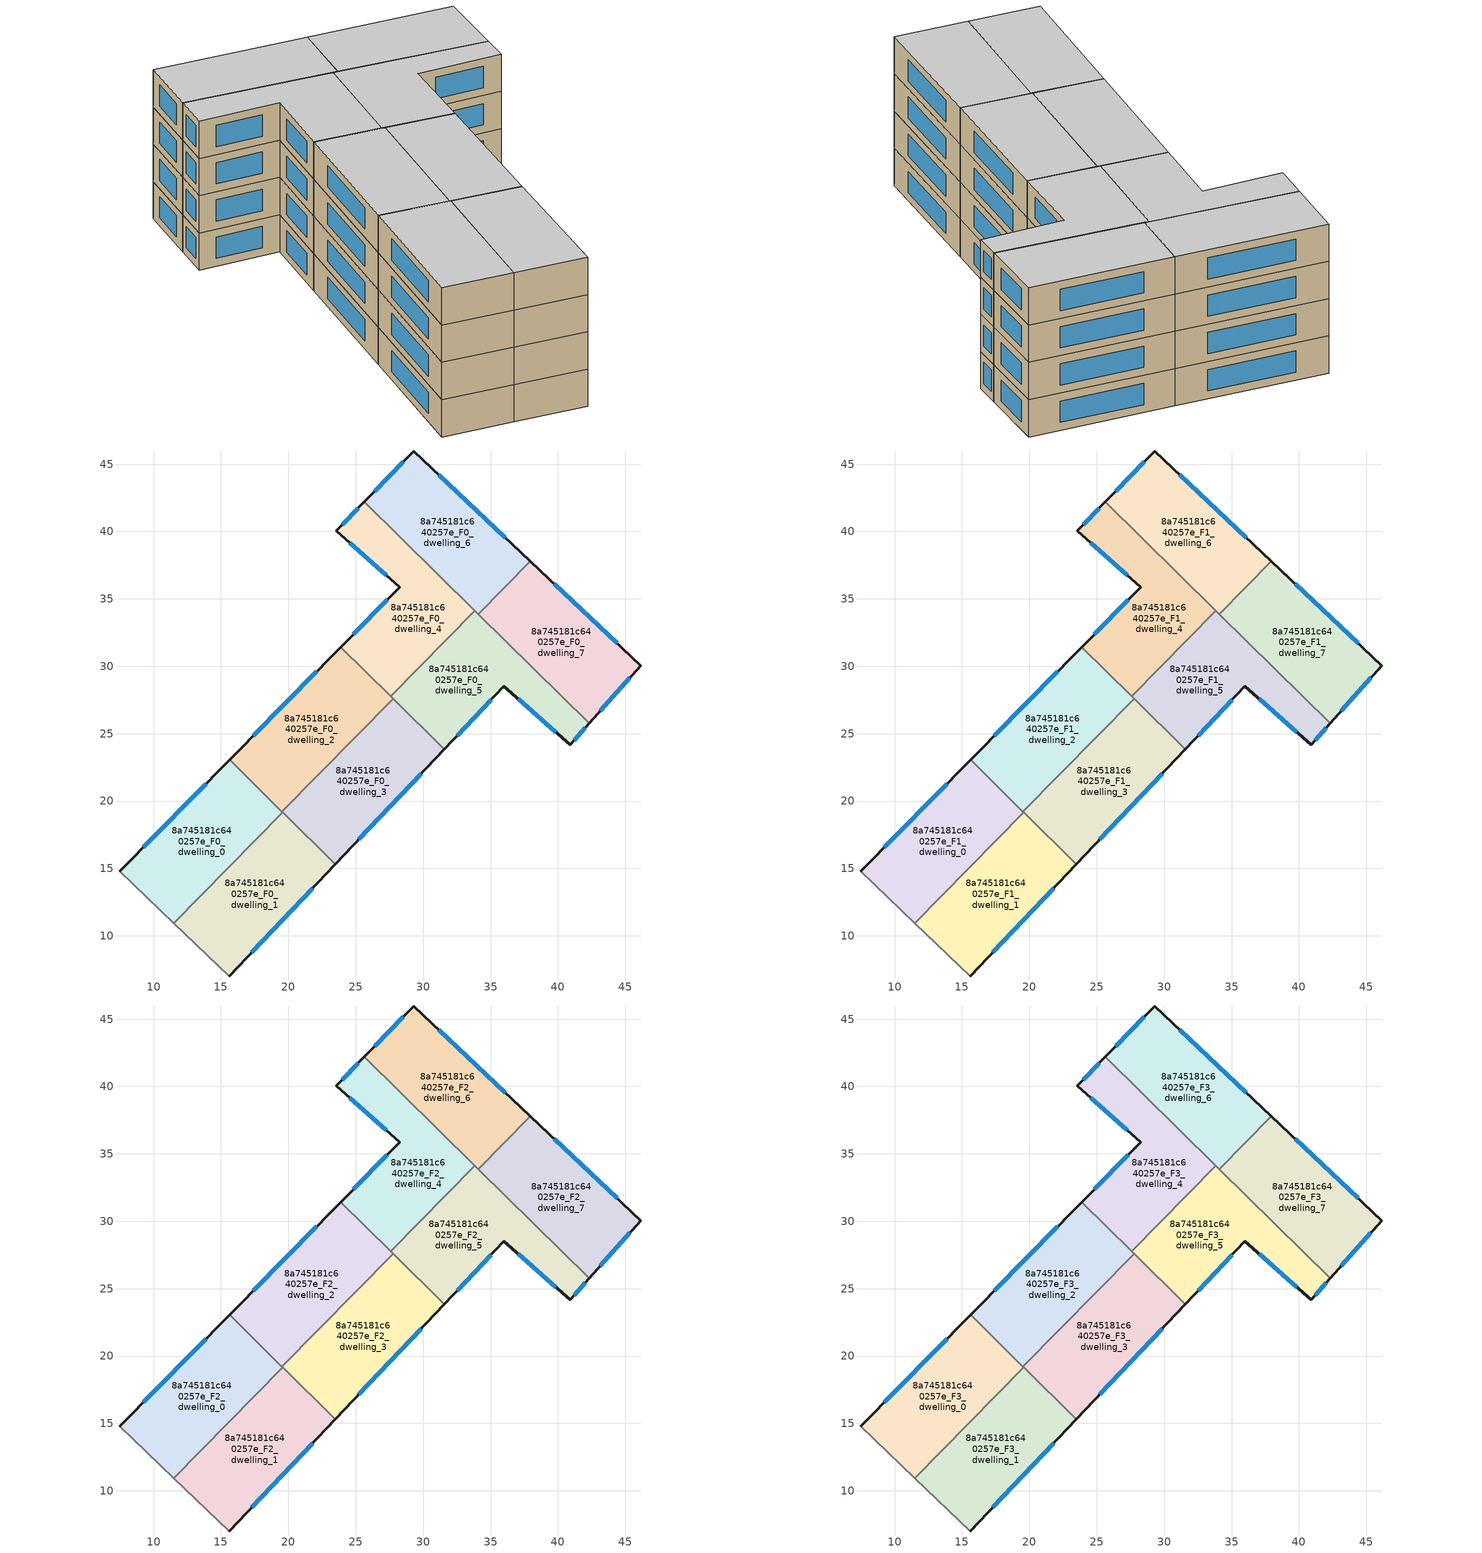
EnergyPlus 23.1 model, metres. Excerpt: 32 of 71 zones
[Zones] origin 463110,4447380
8a745181c640257e_F0_dwelling_0
 floor ground (EU_floor_Construction): 19.59,19.17 11.51,10.95 7.5,14.79 15.64,23.05 z0
 wall outside (EU_wall_Construction): 15.64,23.05 7.5,14.79 z0:3
 wall to 8a745181c640257e_F0_dwelling_1 (EU_wall_Construction): 11.51,10.95 19.59,19.17 z0:3
 wall adiabatic (EU_wall_Construction): 7.5,14.79 11.51,10.95 z0:3
 wall to 8a745181c640257e_F0_dwelling_2 (EU_wall_Construction): 19.53,19.23 15.64,23.05 z0:3
 wall to 8a745181c640257e_F0_dwelling_3 (EU_wall_Construction): 19.58,19.17 19.53,19.23 z0:3
 window (EU_Window_Construction): 13.89,21.28 9.24,16.56 z0.64:2.36
8a745181c640257e_F0_dwelling_1
 floor ground (EU_floor_Construction): 23.49,15.33 15.61,7.02 11.51,10.95 19.59,19.17 z0
 wall outside (EU_wall_Construction): 15.61,7.02 23.49,15.33 z0:3
 wall adiabatic (EU_wall_Construction): 11.51,10.95 15.61,7.02 z0:3
 wall to 8a745181c640257e_F0_dwelling_3 (EU_wall_Construction): 23.49,15.33 19.59,19.17 z0:3
 window (EU_Window_Construction): 17.3,8.8 21.8,13.55 z0.64:2.36
8a745181c640257e_F0_dwelling_2
 floor ground (EU_floor_Construction): 27.77,27.61 19.53,19.23 15.64,23.05 23.89,31.42 z0
 wall outside (EU_wall_Construction): 23.89,31.42 15.64,23.05 z0:3
 wall to 8a745181c640257e_F0_dwelling_3 (EU_wall_Construction): 19.53,19.23 27.77,27.61 z0:3
 wall to 8a745181c640257e_F0_dwelling_4 (EU_wall_Construction): 27.6,27.77 23.89,31.42 z0:3
 wall to 8a745181c640257e_F0_dwelling_5 (EU_wall_Construction): 27.77,27.61 27.6,27.77 z0:3
 window (EU_Window_Construction): 22.12,29.63 17.41,24.84 z0.64:2.36
8a745181c640257e_F0_dwelling_3
 floor ground (EU_floor_Construction): 31.58,23.86 23.49,15.33 19.53,19.23 27.77,27.61 z0
 wall outside (EU_wall_Construction): 23.49,15.33 31.58,23.86 z0:3
 wall to 8a745181c640257e_F0_dwelling_5 (EU_wall_Construction): 31.58,23.86 27.77,27.61 z0:3
 window (EU_Window_Construction): 25.22,17.16 29.85,22.03 z0.64:2.36
8a745181c640257e_F0_dwelling_4
 floor ground (EU_floor_Construction): 33.84,34.12 27.6,27.77 23.89,31.42 28.27,35.88 23.56,40.06 25.64,42.19 z0
 wall outside (EU_wall_Construction): 25.64,42.19 23.56,40.06 28.27,35.88 23.89,31.42 z0:3
 wall to 8a745181c640257e_F0_dwelling_5 (EU_wall_Construction): 27.6,27.77 33.84,34.12 z0:3
 wall to 8a745181c640257e_F0_dwelling_6 (EU_wall_Construction): 33.84,34.12 25.64,42.19 z0:3
 window (EU_Window_Construction): 27.33,34.92 24.83,32.38 / 24.57,39.17 27.26,36.77 / 25.19,41.74 24,40.52 z0.64:2.36
8a745181c640257e_F0_dwelling_5
 floor ground (EU_floor_Construction): 42.33,25.77 40.9,24.17 35.99,28.51 31.58,23.86 27.6,27.77 33.84,34.12 z0
 wall outside (EU_wall_Construction): 31.58,23.86 35.99,28.51 40.9,24.17 42.33,25.77 z0:3
 wall to 8a745181c640257e_F0_dwelling_7 (EU_wall_Construction): 42.33,25.77 34.1,33.87 z0:3
 wall to 8a745181c640257e_F0_dwelling_6 (EU_wall_Construction): 34.1,33.87 33.84,34.12 z0:3
 window (EU_Window_Construction): 32.53,24.86 35.05,27.52 / 41.21,24.51 42.02,25.43 / 37.05,27.58 39.85,25.1 z0.64:2.36
8a745181c640257e_F0_dwelling_6
 floor ground (EU_floor_Construction): 37.96,37.8 34.1,33.87 25.64,42.19 29.32,45.97 z0
 wall outside (EU_wall_Construction): 37.96,37.8 29.32,45.97 25.64,42.19 z0:3
 wall to 8a745181c640257e_F0_dwelling_7 (EU_wall_Construction): 34.1,33.87 37.96,37.8 z0:3
 window (EU_Window_Construction): 28.53,45.16 26.42,43 / 36.11,39.55 31.17,44.22 z0.64:2.36
8a745181c640257e_F0_dwelling_7
 floor ground (EU_floor_Construction): 46.14,30.05 42.33,25.77 34.1,33.87 37.96,37.8 z0
 wall outside (EU_wall_Construction): 42.33,25.77 46.14,30.05 37.96,37.8 z0:3
 window (EU_Window_Construction): 44.39,31.71 39.71,36.14 / 43.15,26.69 45.33,29.13 z0.64:2.36
8a745181c640257e_F1_dwelling_0
 floor to 8a745181c640257e_F0_dwelling_0 (EU_floor_Construction): 19.59,19.17 11.51,10.95 7.5,14.79 15.64,23.05 z3
 wall outside (EU_wall_Construction): 15.64,23.05 7.5,14.79 z3:6
 wall to 8a745181c640257e_F1_dwelling_1 (EU_wall_Construction): 11.51,10.95 19.59,19.17 z3:6
 wall adiabatic (EU_wall_Construction): 7.5,14.79 11.51,10.95 z3:6
 wall to 8a745181c640257e_F1_dwelling_2 (EU_wall_Construction): 19.53,19.23 15.64,23.05 z3:6
 wall to 8a745181c640257e_F1_dwelling_3 (EU_wall_Construction): 19.58,19.17 19.53,19.23 z3:6
 window (EU_Window_Construction): 13.89,21.28 9.24,16.56 z3.64:5.36
8a745181c640257e_F1_dwelling_1
 floor to 8a745181c640257e_F0_dwelling_1 (EU_floor_Construction): 23.49,15.33 15.61,7.02 11.51,10.95 19.59,19.17 z3
 wall outside (EU_wall_Construction): 15.61,7.02 23.49,15.33 z3:6
 wall adiabatic (EU_wall_Construction): 11.51,10.95 15.61,7.02 z3:6
 wall to 8a745181c640257e_F1_dwelling_3 (EU_wall_Construction): 23.49,15.33 19.59,19.17 z3:6
 window (EU_Window_Construction): 17.3,8.8 21.8,13.55 z3.64:5.36
8a745181c640257e_F1_dwelling_2
 floor to 8a745181c640257e_F0_dwelling_2 (EU_floor_Construction): 27.77,27.61 19.53,19.23 15.64,23.05 23.89,31.42 z3
 wall outside (EU_wall_Construction): 23.89,31.42 15.64,23.05 z3:6
 wall to 8a745181c640257e_F1_dwelling_3 (EU_wall_Construction): 19.53,19.23 27.77,27.61 z3:6
 wall to 8a745181c640257e_F1_dwelling_4 (EU_wall_Construction): 27.6,27.77 23.89,31.42 z3:6
 wall to 8a745181c640257e_F1_dwelling_5 (EU_wall_Construction): 27.77,27.61 27.6,27.77 z3:6
 window (EU_Window_Construction): 22.12,29.63 17.41,24.84 z3.64:5.36
8a745181c640257e_F1_dwelling_3
 floor to 8a745181c640257e_F0_dwelling_3 (EU_floor_Construction): 31.58,23.86 23.49,15.33 19.53,19.23 27.77,27.61 z3
 wall outside (EU_wall_Construction): 23.49,15.33 31.58,23.86 z3:6
 wall to 8a745181c640257e_F1_dwelling_5 (EU_wall_Construction): 31.58,23.86 27.77,27.61 z3:6
 window (EU_Window_Construction): 25.22,17.16 29.85,22.03 z3.64:5.36
8a745181c640257e_F1_dwelling_4
 floor to 8a745181c640257e_F0_dwelling_4 (EU_floor_Construction): 33.84,34.12 27.6,27.77 23.89,31.42 28.27,35.88 23.56,40.06 25.64,42.19 z3
 wall outside (EU_wall_Construction): 25.64,42.19 23.56,40.06 28.27,35.88 23.89,31.42 z3:6
 wall to 8a745181c640257e_F1_dwelling_5 (EU_wall_Construction): 27.6,27.77 33.84,34.12 z3:6
 wall to 8a745181c640257e_F1_dwelling_6 (EU_wall_Construction): 33.84,34.12 25.64,42.19 z3:6
 window (EU_Window_Construction): 27.33,34.92 24.83,32.38 / 24.57,39.17 27.26,36.77 / 25.19,41.74 24,40.52 z3.64:5.36
8a745181c640257e_F1_dwelling_5
 floor to 8a745181c640257e_F0_dwelling_5 (EU_floor_Construction): 42.33,25.77 40.9,24.17 35.99,28.51 31.58,23.86 27.6,27.77 33.84,34.12 z3
 wall outside (EU_wall_Construction): 31.58,23.86 35.99,28.51 40.9,24.17 42.33,25.77 z3:6
 wall to 8a745181c640257e_F1_dwelling_7 (EU_wall_Construction): 42.33,25.77 34.1,33.87 z3:6
 wall to 8a745181c640257e_F1_dwelling_6 (EU_wall_Construction): 34.1,33.87 33.84,34.12 z3:6
 window (EU_Window_Construction): 32.53,24.86 35.05,27.52 / 41.21,24.51 42.02,25.43 / 37.05,27.58 39.85,25.1 z3.64:5.36
8a745181c640257e_F1_dwelling_6
 floor to 8a745181c640257e_F0_dwelling_6 (EU_floor_Construction): 37.96,37.8 34.1,33.87 25.64,42.19 29.32,45.97 z3
 wall outside (EU_wall_Construction): 37.96,37.8 29.32,45.97 25.64,42.19 z3:6
 wall to 8a745181c640257e_F1_dwelling_7 (EU_wall_Construction): 34.1,33.87 37.96,37.8 z3:6
 window (EU_Window_Construction): 28.53,45.16 26.42,43 / 36.11,39.55 31.17,44.22 z3.64:5.36
8a745181c640257e_F1_dwelling_7
 floor to 8a745181c640257e_F0_dwelling_7 (EU_floor_Construction): 46.14,30.05 42.33,25.77 34.1,33.87 37.96,37.8 z3
 wall outside (EU_wall_Construction): 42.33,25.77 46.14,30.05 37.96,37.8 z3:6
 window (EU_Window_Construction): 44.39,31.71 39.71,36.14 / 43.15,26.69 45.33,29.13 z3.64:5.36
8a745181c640257e_F2_dwelling_0
 floor to 8a745181c640257e_F1_dwelling_0 (EU_floor_Construction): 19.59,19.17 11.51,10.95 7.5,14.79 15.64,23.05 z6
 wall outside (EU_wall_Construction): 15.64,23.05 7.5,14.79 z6:9
 wall to 8a745181c640257e_F2_dwelling_1 (EU_wall_Construction): 11.51,10.95 19.59,19.17 z6:9
 wall adiabatic (EU_wall_Construction): 7.5,14.79 11.51,10.95 z6:9
 wall to 8a745181c640257e_F2_dwelling_2 (EU_wall_Construction): 19.53,19.23 15.64,23.05 z6:9
 wall to 8a745181c640257e_F2_dwelling_3 (EU_wall_Construction): 19.58,19.17 19.53,19.23 z6:9
 window (EU_Window_Construction): 13.89,21.28 9.24,16.56 z6.64:8.36
8a745181c640257e_F2_dwelling_1
 floor to 8a745181c640257e_F1_dwelling_1 (EU_floor_Construction): 23.49,15.33 15.61,7.02 11.51,10.95 19.59,19.17 z6
 wall outside (EU_wall_Construction): 15.61,7.02 23.49,15.33 z6:9
 wall adiabatic (EU_wall_Construction): 11.51,10.95 15.61,7.02 z6:9
 wall to 8a745181c640257e_F2_dwelling_3 (EU_wall_Construction): 23.49,15.33 19.59,19.17 z6:9
 window (EU_Window_Construction): 17.3,8.8 21.8,13.55 z6.64:8.36
8a745181c640257e_F2_dwelling_2
 floor to 8a745181c640257e_F1_dwelling_2 (EU_floor_Construction): 27.77,27.61 19.53,19.23 15.64,23.05 23.89,31.42 z6
 wall outside (EU_wall_Construction): 23.89,31.42 15.64,23.05 z6:9
 wall to 8a745181c640257e_F2_dwelling_3 (EU_wall_Construction): 19.53,19.23 27.77,27.61 z6:9
 wall to 8a745181c640257e_F2_dwelling_4 (EU_wall_Construction): 27.6,27.77 23.89,31.42 z6:9
 wall to 8a745181c640257e_F2_dwelling_5 (EU_wall_Construction): 27.77,27.61 27.6,27.77 z6:9
 window (EU_Window_Construction): 22.12,29.63 17.41,24.84 z6.64:8.36
8a745181c640257e_F2_dwelling_3
 floor to 8a745181c640257e_F1_dwelling_3 (EU_floor_Construction): 31.58,23.86 23.49,15.33 19.53,19.23 27.77,27.61 z6
 wall outside (EU_wall_Construction): 23.49,15.33 31.58,23.86 z6:9
 wall to 8a745181c640257e_F2_dwelling_5 (EU_wall_Construction): 31.58,23.86 27.77,27.61 z6:9
 window (EU_Window_Construction): 25.22,17.16 29.85,22.03 z6.64:8.36
8a745181c640257e_F2_dwelling_4
 floor to 8a745181c640257e_F1_dwelling_4 (EU_floor_Construction): 33.84,34.12 27.6,27.77 23.89,31.42 28.27,35.88 23.56,40.06 25.64,42.19 z6
 wall outside (EU_wall_Construction): 25.64,42.19 23.56,40.06 28.27,35.88 23.89,31.42 z6:9
 wall to 8a745181c640257e_F2_dwelling_5 (EU_wall_Construction): 27.6,27.77 33.84,34.12 z6:9
 wall to 8a745181c640257e_F2_dwelling_6 (EU_wall_Construction): 33.84,34.12 25.64,42.19 z6:9
 window (EU_Window_Construction): 27.33,34.92 24.83,32.38 / 24.57,39.17 27.26,36.77 / 25.19,41.74 24,40.52 z6.64:8.36
8a745181c640257e_F2_dwelling_5
 floor to 8a745181c640257e_F1_dwelling_5 (EU_floor_Construction): 42.33,25.77 40.9,24.17 35.99,28.51 31.58,23.86 27.6,27.77 33.84,34.12 z6
 wall outside (EU_wall_Construction): 31.58,23.86 35.99,28.51 40.9,24.17 42.33,25.77 z6:9
 wall to 8a745181c640257e_F2_dwelling_7 (EU_wall_Construction): 42.33,25.77 34.1,33.87 z6:9
 wall to 8a745181c640257e_F2_dwelling_6 (EU_wall_Construction): 34.1,33.87 33.84,34.12 z6:9
 window (EU_Window_Construction): 32.53,24.86 35.05,27.52 / 41.21,24.51 42.02,25.43 / 37.05,27.58 39.85,25.1 z6.64:8.36
8a745181c640257e_F2_dwelling_6
 floor to 8a745181c640257e_F1_dwelling_6 (EU_floor_Construction): 37.96,37.8 34.1,33.87 25.64,42.19 29.32,45.97 z6
 wall outside (EU_wall_Construction): 37.96,37.8 29.32,45.97 25.64,42.19 z6:9
 wall to 8a745181c640257e_F2_dwelling_7 (EU_wall_Construction): 34.1,33.87 37.96,37.8 z6:9
 window (EU_Window_Construction): 28.53,45.16 26.42,43 / 36.11,39.55 31.17,44.22 z6.64:8.36
8a745181c640257e_F2_dwelling_7
 floor to 8a745181c640257e_F1_dwelling_7 (EU_floor_Construction): 46.14,30.05 42.33,25.77 34.1,33.87 37.96,37.8 z6
 wall outside (EU_wall_Construction): 42.33,25.77 46.14,30.05 37.96,37.8 z6:9
 window (EU_Window_Construction): 44.39,31.71 39.71,36.14 / 43.15,26.69 45.33,29.13 z6.64:8.36
8a745181c640257e_F3_dwelling_0
 floor to 8a745181c640257e_F2_dwelling_0 (EU_floor_Construction): 19.59,19.17 11.51,10.95 7.5,14.79 15.64,23.05 z9
 wall outside (EU_wall_Construction): 15.64,23.05 7.5,14.79 z9:12
 wall to 8a745181c640257e_F3_dwelling_1 (EU_wall_Construction): 11.51,10.95 19.59,19.17 z9:12
 wall adiabatic (EU_wall_Construction): 7.5,14.79 11.51,10.95 z9:12
 wall to 8a745181c640257e_F3_dwelling_2 (EU_wall_Construction): 19.53,19.23 15.64,23.05 z9:12
 wall to 8a745181c640257e_F3_dwelling_3 (EU_wall_Construction): 19.58,19.17 19.53,19.23 z9:12
 window (EU_Window_Construction): 13.89,21.28 9.24,16.56 z9.64:11.36
 ceiling to 8a745181c640257e_F4_dwelling_0 (EU_floor_Construction): 11.51,10.95 19.59,19.17 15.64,23.05 7.5,14.79 z12
8a745181c640257e_F3_dwelling_1
 floor to 8a745181c640257e_F2_dwelling_1 (EU_floor_Construction): 23.49,15.33 15.61,7.02 11.51,10.95 19.59,19.17 z9
 wall outside (EU_wall_Construction): 15.61,7.02 23.49,15.33 z9:12
 wall adiabatic (EU_wall_Construction): 11.51,10.95 15.61,7.02 z9:12
 wall to 8a745181c640257e_F3_dwelling_3 (EU_wall_Construction): 23.49,15.33 19.59,19.17 z9:12
 window (EU_Window_Construction): 17.3,8.8 21.8,13.55 z9.64:11.36
 ceiling to 8a745181c640257e_F4_dwelling_1 (EU_floor_Construction): 15.61,7.02 23.49,15.33 19.59,19.17 11.51,10.95 z12
8a745181c640257e_F3_dwelling_2
 floor to 8a745181c640257e_F2_dwelling_2 (EU_floor_Construction): 27.77,27.61 19.53,19.23 15.64,23.05 23.89,31.42 z9
 wall outside (EU_wall_Construction): 23.89,31.42 15.64,23.05 z9:12
 wall to 8a745181c640257e_F3_dwelling_3 (EU_wall_Construction): 19.53,19.23 27.77,27.61 z9:12
 wall to 8a745181c640257e_F3_dwelling_4 (EU_wall_Construction): 27.6,27.77 23.89,31.42 z9:12
 wall to 8a745181c640257e_F3_dwelling_5 (EU_wall_Construction): 27.77,27.61 27.6,27.77 z9:12
 window (EU_Window_Construction): 22.12,29.63 17.41,24.84 z9.64:11.36
 ceiling to 8a745181c640257e_F4_dwelling_2 (EU_floor_Construction): 19.53,19.23 27.77,27.61 23.89,31.42 15.64,23.05 z12
8a745181c640257e_F3_dwelling_3
 floor to 8a745181c640257e_F2_dwelling_3 (EU_floor_Construction): 31.58,23.86 23.49,15.33 19.53,19.23 27.77,27.61 z9
 wall outside (EU_wall_Construction): 23.49,15.33 31.58,23.86 z9:12
 wall to 8a745181c640257e_F3_dwelling_5 (EU_wall_Construction): 31.58,23.86 27.77,27.61 z9:12
 window (EU_Window_Construction): 25.22,17.16 29.85,22.03 z9.64:11.36
 ceiling to 8a745181c640257e_F4_dwelling_3 (EU_floor_Construction): 23.49,15.33 31.58,23.86 27.77,27.61 19.53,19.23 z12
8a745181c640257e_F3_dwelling_4
 floor to 8a745181c640257e_F2_dwelling_4 (EU_floor_Construction): 33.84,34.12 27.6,27.77 23.89,31.42 28.27,35.88 23.56,40.06 25.64,42.19 z9
 wall outside (EU_wall_Construction): 25.64,42.19 23.56,40.06 28.27,35.88 23.89,31.42 z9:12
 wall to 8a745181c640257e_F3_dwelling_5 (EU_wall_Construction): 27.6,27.77 33.84,34.12 z9:12
 wall to 8a745181c640257e_F3_dwelling_6 (EU_wall_Construction): 33.84,34.12 25.64,42.19 z9:12
 window (EU_Window_Construction): 27.33,34.92 24.83,32.38 / 24.57,39.17 27.26,36.77 / 25.19,41.74 24,40.52 z9.64:11.36
 ceiling to 8a745181c640257e_F4_dwelling_4 (EU_floor_Construction): 27.6,27.77 33.84,34.12 25.64,42.19 23.56,40.06 28.27,35.88 23.89,31.42 z12
8a745181c640257e_F3_dwelling_5
 floor to 8a745181c640257e_F2_dwelling_5 (EU_floor_Construction): 42.33,25.77 40.9,24.17 35.99,28.51 31.58,23.86 27.6,27.77 33.84,34.12 z9
 wall outside (EU_wall_Construction): 31.58,23.86 35.99,28.51 40.9,24.17 42.33,25.77 z9:12
 wall to 8a745181c640257e_F3_dwelling_7 (EU_wall_Construction): 42.33,25.77 34.1,33.87 z9:12
 wall to 8a745181c640257e_F3_dwelling_6 (EU_wall_Construction): 34.1,33.87 33.84,34.12 z9:12
 window (EU_Window_Construction): 32.53,24.86 35.05,27.52 / 41.21,24.51 42.02,25.43 / 37.05,27.58 39.85,25.1 z9.64:11.36
 ceiling to 8a745181c640257e_F4_dwelling_5 (EU_floor_Construction): 40.9,24.17 42.33,25.77 33.84,34.12 27.6,27.77 31.58,23.86 35.99,28.51 z12
8a745181c640257e_F3_dwelling_6
 floor to 8a745181c640257e_F2_dwelling_6 (EU_floor_Construction): 37.96,37.8 34.1,33.87 25.64,42.19 29.32,45.97 z9
 wall outside (EU_wall_Construction): 37.96,37.8 29.32,45.97 25.64,42.19 z9:12
 wall to 8a745181c640257e_F3_dwelling_7 (EU_wall_Construction): 34.1,33.87 37.96,37.8 z9:12
 window (EU_Window_Construction): 28.53,45.16 26.42,43 / 36.11,39.55 31.17,44.22 z9.64:11.36
 ceiling to 8a745181c640257e_F4_dwelling_6 (EU_floor_Construction): 34.1,33.87 37.96,37.8 29.32,45.97 25.64,42.19 z12
8a745181c640257e_F3_dwelling_7
 floor to 8a745181c640257e_F2_dwelling_7 (EU_floor_Construction): 46.14,30.05 42.33,25.77 34.1,33.87 37.96,37.8 z9
 wall outside (EU_wall_Construction): 42.33,25.77 46.14,30.05 37.96,37.8 z9:12
 window (EU_Window_Construction): 44.39,31.71 39.71,36.14 / 43.15,26.69 45.33,29.13 z9.64:11.36
 ceiling to 8a745181c640257e_F4_dwelling_7 (EU_floor_Construction): 42.33,25.77 46.14,30.05 37.96,37.8 34.1,33.87 z12
[Building]
EU S2 Campaign: North Axis=0; Terrain=City; Solar Distribution=FullExterior
[Site:Location]
Yerevan-Zvartnots.Intl.AP: Latitude=40.15; Longitude=44.383; Time Zone=4; Elevation=854
[SizingPeriod:WeatherFileDays]
AnnualSizingPeriod: Begin Month=1; Begin Day of Month=1; End Month=12; End Day of Month=31; Day of Week for Start Day=Monday; Use Weather File Daylight Saving Period=No; Use Weather File Rain and Snow Indicators=No
[MATERIAL]
EU_InternalMass_Material: Roughness=MediumRough; Thickness=0.1; Conductivity=1; Density=1800; Specific Heat=900; Thermal Absorptance=0.9; Solar Absorptance=0.7; Visible Absorptance=0.7
[MATERIAL:NOMASS] Roughness=MediumRough; Thermal Absorptance=0.9; Solar Absorptance=0.7; Visible Absorptance=0.7
Name | Thermal Resistance
EU_wall_NoMass | 1.05043
EU_floor_NoMass | 0.478065
[WINDOWMATERIAL:SIMPLEGLAZINGSYSTEM]
EU_Window_SimpleGlazing: UFactor=2.5566; Solar Heat Gain Coefficient=0.75; Visible Transmittance=0.75
[CONSTRUCTION]
EU_wall_Construction: EU_wall_NoMass
EU_floor_Construction: EU_floor_NoMass
EU_Window_Construction: EU_Window_SimpleGlazing
EU_InternalMass_Construction: EU_InternalMass_Material
[ZONE] Type=1; Multiplier=1; Ceiling Height=autocalculate; Floor Area=autocalculate; Part of Total Floor Area=Yes
Name | Volume
8a745181c640257e_F0_dwelling_0; 8a745181c640257e_F1_dwelling_0; 8a745181c640257e_F2_dwelling_0; 8a745181c640257e_F3_dwelling_0 | 192.201
8a745181c640257e_F0_dwelling_1; 8a745181c640257e_F1_dwelling_1; 8a745181c640257e_F2_dwelling_1; 8a745181c640257e_F3_dwelling_1 | 192.183
8a745181c640257e_F0_dwelling_2; 8a745181c640257e_F1_dwelling_2; 8a745181c640257e_F2_dwelling_2; 8a745181c640257e_F3_dwelling_2 | 192.194
8a745181c640257e_F0_dwelling_3; 8a745181c640257e_F1_dwelling_3; 8a745181c640257e_F2_dwelling_3; 8a745181c640257e_F3_dwelling_3 | 192.198
8a745181c640257e_F0_dwelling_4; 8a745181c640257e_F1_dwelling_4; 8a745181c640257e_F2_dwelling_4; 8a745181c640257e_F3_dwelling_4 | 192.19
8a745181c640257e_F0_dwelling_5; 8a745181c640257e_F1_dwelling_5; 8a745181c640257e_F2_dwelling_5; 8a745181c640257e_F3_dwelling_5 | 192.199
8a745181c640257e_F0_dwelling_6; 8a745181c640257e_F1_dwelling_6; 8a745181c640257e_F2_dwelling_6; 8a745181c640257e_F3_dwelling_6 | 192.193
8a745181c640257e_F0_dwelling_7; 8a745181c640257e_F1_dwelling_7; 8a745181c640257e_F2_dwelling_7; 8a745181c640257e_F3_dwelling_7 | 192.181
[INTERNALMASS] Construction=EU_InternalMass_Construction
Name | Zone or ZoneList | Surface Area
8a745181c640257e_F0_dwelling_0_EU_InternalMass | 8a745181c640257e_F0_dwelling_0 | 64.067
8a745181c640257e_F0_dwelling_1_EU_InternalMass | 8a745181c640257e_F0_dwelling_1 | 64.0611
8a745181c640257e_F0_dwelling_2_EU_InternalMass | 8a745181c640257e_F0_dwelling_2 | 64.0648
8a745181c640257e_F0_dwelling_3_EU_InternalMass | 8a745181c640257e_F0_dwelling_3 | 64.0659
8a745181c640257e_F0_dwelling_4_EU_InternalMass | 8a745181c640257e_F0_dwelling_4 | 64.0634
8a745181c640257e_F0_dwelling_5_EU_InternalMass | 8a745181c640257e_F0_dwelling_5 | 64.0664
8a745181c640257e_F0_dwelling_6_EU_InternalMass | 8a745181c640257e_F0_dwelling_6 | 64.0644
8a745181c640257e_F0_dwelling_7_EU_InternalMass | 8a745181c640257e_F0_dwelling_7 | 64.0602
8a745181c640257e_F1_dwelling_0_EU_InternalMass | 8a745181c640257e_F1_dwelling_0 | 64.067
8a745181c640257e_F1_dwelling_1_EU_InternalMass | 8a745181c640257e_F1_dwelling_1 | 64.0611
8a745181c640257e_F1_dwelling_2_EU_InternalMass | 8a745181c640257e_F1_dwelling_2 | 64.0648
8a745181c640257e_F1_dwelling_3_EU_InternalMass | 8a745181c640257e_F1_dwelling_3 | 64.0659
8a745181c640257e_F1_dwelling_4_EU_InternalMass | 8a745181c640257e_F1_dwelling_4 | 64.0634
8a745181c640257e_F1_dwelling_5_EU_InternalMass | 8a745181c640257e_F1_dwelling_5 | 64.0664
8a745181c640257e_F1_dwelling_6_EU_InternalMass | 8a745181c640257e_F1_dwelling_6 | 64.0644
8a745181c640257e_F1_dwelling_7_EU_InternalMass | 8a745181c640257e_F1_dwelling_7 | 64.0602
8a745181c640257e_F2_dwelling_0_EU_InternalMass | 8a745181c640257e_F2_dwelling_0 | 64.067
8a745181c640257e_F2_dwelling_1_EU_InternalMass | 8a745181c640257e_F2_dwelling_1 | 64.0611
8a745181c640257e_F2_dwelling_2_EU_InternalMass | 8a745181c640257e_F2_dwelling_2 | 64.0648
8a745181c640257e_F2_dwelling_3_EU_InternalMass | 8a745181c640257e_F2_dwelling_3 | 64.0659
8a745181c640257e_F2_dwelling_4_EU_InternalMass | 8a745181c640257e_F2_dwelling_4 | 64.0634
8a745181c640257e_F2_dwelling_5_EU_InternalMass | 8a745181c640257e_F2_dwelling_5 | 64.0664
8a745181c640257e_F2_dwelling_6_EU_InternalMass | 8a745181c640257e_F2_dwelling_6 | 64.0644
8a745181c640257e_F2_dwelling_7_EU_InternalMass | 8a745181c640257e_F2_dwelling_7 | 64.0602
8a745181c640257e_F3_dwelling_0_EU_InternalMass | 8a745181c640257e_F3_dwelling_0 | 64.067
8a745181c640257e_F3_dwelling_1_EU_InternalMass | 8a745181c640257e_F3_dwelling_1 | 64.0611
8a745181c640257e_F3_dwelling_2_EU_InternalMass | 8a745181c640257e_F3_dwelling_2 | 64.0648
8a745181c640257e_F3_dwelling_3_EU_InternalMass | 8a745181c640257e_F3_dwelling_3 | 64.0659
8a745181c640257e_F3_dwelling_4_EU_InternalMass | 8a745181c640257e_F3_dwelling_4 | 64.0634
8a745181c640257e_F3_dwelling_5_EU_InternalMass | 8a745181c640257e_F3_dwelling_5 | 64.0664
8a745181c640257e_F3_dwelling_6_EU_InternalMass | 8a745181c640257e_F3_dwelling_6 | 64.0644
8a745181c640257e_F3_dwelling_7_EU_InternalMass | 8a745181c640257e_F3_dwelling_7 | 64.0602
[OTHEREQUIPMENT] Fuel Type=Electricity; Design Level Calculation Method=Watts/Area; Power per Zone Floor Area=1; Fraction Latent=0; Fraction Radiant=0; Fraction Lost=0; Carbon Dioxide Generation Rate=0; EndUse Subcategory=EU_Step8_InternalGains
Name | Zone or ZoneList or Space or SpaceList | Schedule
EU_Step8_InternalGain_8a745181c640257e_F0_dwelling_0_f000 | 8a745181c640257e_F0_dwelling_0 | EU_Step8_GainSchedule_8a745181c640257e_F0_dwelling_0_f000
EU_Step8_InternalGain_8a745181c640257e_F0_dwelling_1_f000 | 8a745181c640257e_F0_dwelling_1 | EU_Step8_GainSchedule_8a745181c640257e_F0_dwelling_1_f000
EU_Step8_InternalGain_8a745181c640257e_F0_dwelling_2_f000 | 8a745181c640257e_F0_dwelling_2 | EU_Step8_GainSchedule_8a745181c640257e_F0_dwelling_2_f000
EU_Step8_InternalGain_8a745181c640257e_F0_dwelling_3_f000 | 8a745181c640257e_F0_dwelling_3 | EU_Step8_GainSchedule_8a745181c640257e_F0_dwelling_3_f000
EU_Step8_InternalGain_8a745181c640257e_F0_dwelling_4_f000 | 8a745181c640257e_F0_dwelling_4 | EU_Step8_GainSchedule_8a745181c640257e_F0_dwelling_4_f000
EU_Step8_InternalGain_8a745181c640257e_F0_dwelling_5_f000 | 8a745181c640257e_F0_dwelling_5 | EU_Step8_GainSchedule_8a745181c640257e_F0_dwelling_5_f000
EU_Step8_InternalGain_8a745181c640257e_F0_dwelling_6_f000 | 8a745181c640257e_F0_dwelling_6 | EU_Step8_GainSchedule_8a745181c640257e_F0_dwelling_6_f000
EU_Step8_InternalGain_8a745181c640257e_F0_dwelling_7_f000 | 8a745181c640257e_F0_dwelling_7 | EU_Step8_GainSchedule_8a745181c640257e_F0_dwelling_7_f000
EU_Step8_InternalGain_8a745181c640257e_F1_dwelling_0_f000 | 8a745181c640257e_F1_dwelling_0 | EU_Step8_GainSchedule_8a745181c640257e_F1_dwelling_0_f000
EU_Step8_InternalGain_8a745181c640257e_F1_dwelling_1_f000 | 8a745181c640257e_F1_dwelling_1 | EU_Step8_GainSchedule_8a745181c640257e_F1_dwelling_1_f000
EU_Step8_InternalGain_8a745181c640257e_F1_dwelling_2_f000 | 8a745181c640257e_F1_dwelling_2 | EU_Step8_GainSchedule_8a745181c640257e_F1_dwelling_2_f000
EU_Step8_InternalGain_8a745181c640257e_F1_dwelling_3_f000 | 8a745181c640257e_F1_dwelling_3 | EU_Step8_GainSchedule_8a745181c640257e_F1_dwelling_3_f000
EU_Step8_InternalGain_8a745181c640257e_F1_dwelling_4_f000 | 8a745181c640257e_F1_dwelling_4 | EU_Step8_GainSchedule_8a745181c640257e_F1_dwelling_4_f000
EU_Step8_InternalGain_8a745181c640257e_F1_dwelling_5_f000 | 8a745181c640257e_F1_dwelling_5 | EU_Step8_GainSchedule_8a745181c640257e_F1_dwelling_5_f000
EU_Step8_InternalGain_8a745181c640257e_F1_dwelling_6_f000 | 8a745181c640257e_F1_dwelling_6 | EU_Step8_GainSchedule_8a745181c640257e_F1_dwelling_6_f000
EU_Step8_InternalGain_8a745181c640257e_F1_dwelling_7_f000 | 8a745181c640257e_F1_dwelling_7 | EU_Step8_GainSchedule_8a745181c640257e_F1_dwelling_7_f000
EU_Step8_InternalGain_8a745181c640257e_F2_dwelling_0_f000 | 8a745181c640257e_F2_dwelling_0 | EU_Step8_GainSchedule_8a745181c640257e_F2_dwelling_0_f000
EU_Step8_InternalGain_8a745181c640257e_F2_dwelling_1_f000 | 8a745181c640257e_F2_dwelling_1 | EU_Step8_GainSchedule_8a745181c640257e_F2_dwelling_1_f000
EU_Step8_InternalGain_8a745181c640257e_F2_dwelling_2_f000 | 8a745181c640257e_F2_dwelling_2 | EU_Step8_GainSchedule_8a745181c640257e_F2_dwelling_2_f000
EU_Step8_InternalGain_8a745181c640257e_F2_dwelling_3_f000 | 8a745181c640257e_F2_dwelling_3 | EU_Step8_GainSchedule_8a745181c640257e_F2_dwelling_3_f000
EU_Step8_InternalGain_8a745181c640257e_F2_dwelling_4_f000 | 8a745181c640257e_F2_dwelling_4 | EU_Step8_GainSchedule_8a745181c640257e_F2_dwelling_4_f000
EU_Step8_InternalGain_8a745181c640257e_F2_dwelling_5_f000 | 8a745181c640257e_F2_dwelling_5 | EU_Step8_GainSchedule_8a745181c640257e_F2_dwelling_5_f000
EU_Step8_InternalGain_8a745181c640257e_F2_dwelling_6_f000 | 8a745181c640257e_F2_dwelling_6 | EU_Step8_GainSchedule_8a745181c640257e_F2_dwelling_6_f000
EU_Step8_InternalGain_8a745181c640257e_F2_dwelling_7_f000 | 8a745181c640257e_F2_dwelling_7 | EU_Step8_GainSchedule_8a745181c640257e_F2_dwelling_7_f000
EU_Step8_InternalGain_8a745181c640257e_F3_dwelling_0_f000 | 8a745181c640257e_F3_dwelling_0 | EU_Step8_GainSchedule_8a745181c640257e_F3_dwelling_0_f000
EU_Step8_InternalGain_8a745181c640257e_F3_dwelling_1_f000 | 8a745181c640257e_F3_dwelling_1 | EU_Step8_GainSchedule_8a745181c640257e_F3_dwelling_1_f000
EU_Step8_InternalGain_8a745181c640257e_F3_dwelling_2_f000 | 8a745181c640257e_F3_dwelling_2 | EU_Step8_GainSchedule_8a745181c640257e_F3_dwelling_2_f000
EU_Step8_InternalGain_8a745181c640257e_F3_dwelling_3_f000 | 8a745181c640257e_F3_dwelling_3 | EU_Step8_GainSchedule_8a745181c640257e_F3_dwelling_3_f000
EU_Step8_InternalGain_8a745181c640257e_F3_dwelling_4_f000 | 8a745181c640257e_F3_dwelling_4 | EU_Step8_GainSchedule_8a745181c640257e_F3_dwelling_4_f000
EU_Step8_InternalGain_8a745181c640257e_F3_dwelling_5_f000 | 8a745181c640257e_F3_dwelling_5 | EU_Step8_GainSchedule_8a745181c640257e_F3_dwelling_5_f000
EU_Step8_InternalGain_8a745181c640257e_F3_dwelling_6_f000 | 8a745181c640257e_F3_dwelling_6 | EU_Step8_GainSchedule_8a745181c640257e_F3_dwelling_6_f000
EU_Step8_InternalGain_8a745181c640257e_F3_dwelling_7_f000 | 8a745181c640257e_F3_dwelling_7 | EU_Step8_GainSchedule_8a745181c640257e_F3_dwelling_7_f000
[ZONEVENTILATION:DESIGNFLOWRATE] Schedule=EU_AlwaysOn; Design Flow Rate Calculation Method=AirChanges/Hour; Air Changes per Hour=0.557805; Ventilation Type=Natural; Fan Pressure Rise=0; Fan Total Efficiency=1; Constant Term Coefficient=1; Temperature Term Coefficient=0; Velocity Term Coefficient=0; Velocity Squared Term Coefficient=0; Minimum Indoor Temperature=-100; Maximum Indoor Temperature=100; Delta Temperature=-100; Minimum Outdoor Temperature=-100; Maximum Outdoor Temperature=100; Maximum Wind Speed=40
Name | Zone or ZoneList or Space or SpaceList
EU_ConstantAir_8a745181c640257e_F0_dwelling_0 | 8a745181c640257e_F0_dwelling_0
EU_ConstantAir_8a745181c640257e_F0_dwelling_1 | 8a745181c640257e_F0_dwelling_1
EU_ConstantAir_8a745181c640257e_F0_dwelling_2 | 8a745181c640257e_F0_dwelling_2
EU_ConstantAir_8a745181c640257e_F0_dwelling_3 | 8a745181c640257e_F0_dwelling_3
EU_ConstantAir_8a745181c640257e_F0_dwelling_4 | 8a745181c640257e_F0_dwelling_4
EU_ConstantAir_8a745181c640257e_F0_dwelling_5 | 8a745181c640257e_F0_dwelling_5
EU_ConstantAir_8a745181c640257e_F0_dwelling_6 | 8a745181c640257e_F0_dwelling_6
EU_ConstantAir_8a745181c640257e_F0_dwelling_7 | 8a745181c640257e_F0_dwelling_7
EU_ConstantAir_8a745181c640257e_F1_dwelling_0 | 8a745181c640257e_F1_dwelling_0
EU_ConstantAir_8a745181c640257e_F1_dwelling_1 | 8a745181c640257e_F1_dwelling_1
EU_ConstantAir_8a745181c640257e_F1_dwelling_2 | 8a745181c640257e_F1_dwelling_2
EU_ConstantAir_8a745181c640257e_F1_dwelling_3 | 8a745181c640257e_F1_dwelling_3
EU_ConstantAir_8a745181c640257e_F1_dwelling_4 | 8a745181c640257e_F1_dwelling_4
EU_ConstantAir_8a745181c640257e_F1_dwelling_5 | 8a745181c640257e_F1_dwelling_5
EU_ConstantAir_8a745181c640257e_F1_dwelling_6 | 8a745181c640257e_F1_dwelling_6
EU_ConstantAir_8a745181c640257e_F1_dwelling_7 | 8a745181c640257e_F1_dwelling_7
EU_ConstantAir_8a745181c640257e_F2_dwelling_0 | 8a745181c640257e_F2_dwelling_0
EU_ConstantAir_8a745181c640257e_F2_dwelling_1 | 8a745181c640257e_F2_dwelling_1
EU_ConstantAir_8a745181c640257e_F2_dwelling_2 | 8a745181c640257e_F2_dwelling_2
EU_ConstantAir_8a745181c640257e_F2_dwelling_3 | 8a745181c640257e_F2_dwelling_3
EU_ConstantAir_8a745181c640257e_F2_dwelling_4 | 8a745181c640257e_F2_dwelling_4
EU_ConstantAir_8a745181c640257e_F2_dwelling_5 | 8a745181c640257e_F2_dwelling_5
EU_ConstantAir_8a745181c640257e_F2_dwelling_6 | 8a745181c640257e_F2_dwelling_6
EU_ConstantAir_8a745181c640257e_F2_dwelling_7 | 8a745181c640257e_F2_dwelling_7
EU_ConstantAir_8a745181c640257e_F3_dwelling_0 | 8a745181c640257e_F3_dwelling_0
EU_ConstantAir_8a745181c640257e_F3_dwelling_1 | 8a745181c640257e_F3_dwelling_1
EU_ConstantAir_8a745181c640257e_F3_dwelling_2 | 8a745181c640257e_F3_dwelling_2
EU_ConstantAir_8a745181c640257e_F3_dwelling_3 | 8a745181c640257e_F3_dwelling_3
EU_ConstantAir_8a745181c640257e_F3_dwelling_4 | 8a745181c640257e_F3_dwelling_4
EU_ConstantAir_8a745181c640257e_F3_dwelling_5 | 8a745181c640257e_F3_dwelling_5
EU_ConstantAir_8a745181c640257e_F3_dwelling_6 | 8a745181c640257e_F3_dwelling_6
EU_ConstantAir_8a745181c640257e_F3_dwelling_7 | 8a745181c640257e_F3_dwelling_7
[HVACTEMPLATE:THERMOSTAT] Constant Heating Setpoint=20; Constant Cooling Setpoint=50
EU_HeatOnly_8a745181c640257e_F0_dwelling_0; EU_HeatOnly_8a745181c640257e_F0_dwelling_1; EU_HeatOnly_8a745181c640257e_F0_dwelling_2; EU_HeatOnly_8a745181c640257e_F0_dwelling_3; EU_HeatOnly_8a745181c640257e_F0_dwelling_4; EU_HeatOnly_8a745181c640257e_F0_dwelling_5; EU_HeatOnly_8a745181c640257e_F0_dwelling_6; EU_HeatOnly_8a745181c640257e_F0_dwelling_7; EU_HeatOnly_8a745181c640257e_F1_dwelling_0; EU_HeatOnly_8a745181c640257e_F1_dwelling_1; EU_HeatOnly_8a745181c640257e_F1_dwelling_2; EU_HeatOnly_8a745181c640257e_F1_dwelling_3; EU_HeatOnly_8a745181c640257e_F1_dwelling_4; EU_HeatOnly_8a745181c640257e_F1_dwelling_5; EU_HeatOnly_8a745181c640257e_F1_dwelling_6; EU_HeatOnly_8a745181c640257e_F1_dwelling_7; EU_HeatOnly_8a745181c640257e_F2_dwelling_0; EU_HeatOnly_8a745181c640257e_F2_dwelling_1; EU_HeatOnly_8a745181c640257e_F2_dwelling_2; EU_HeatOnly_8a745181c640257e_F2_dwelling_3; EU_HeatOnly_8a745181c640257e_F2_dwelling_4; EU_HeatOnly_8a745181c640257e_F2_dwelling_5; EU_HeatOnly_8a745181c640257e_F2_dwelling_6; EU_HeatOnly_8a745181c640257e_F2_dwelling_7; EU_HeatOnly_8a745181c640257e_F3_dwelling_0; EU_HeatOnly_8a745181c640257e_F3_dwelling_1; EU_HeatOnly_8a745181c640257e_F3_dwelling_2; EU_HeatOnly_8a745181c640257e_F3_dwelling_3; EU_HeatOnly_8a745181c640257e_F3_dwelling_4; EU_HeatOnly_8a745181c640257e_F3_dwelling_5; EU_HeatOnly_8a745181c640257e_F3_dwelling_6; EU_HeatOnly_8a745181c640257e_F3_dwelling_7; EU_HeatOnly_8a745181c640257e_F4_dwelling_0; EU_HeatOnly_8a745181c640257e_F4_dwelling_1; EU_HeatOnly_8a745181c640257e_F4_dwelling_2; EU_HeatOnly_8a745181c640257e_F4_dwelling_3; EU_HeatOnly_8a745181c640257e_F4_dwelling_4; EU_HeatOnly_8a745181c640257e_F4_dwelling_5; EU_HeatOnly_8a745181c640257e_F4_dwelling_6; EU_HeatOnly_8a745181c640257e_F4_dwelling_7; EU_HeatOnly_8a745181c640257e_F5_dwelling_0; EU_HeatOnly_8a745181c640257e_F5_dwelling_1; EU_HeatOnly_8a745181c640257e_F5_dwelling_2; EU_HeatOnly_8a745181c640257e_F5_dwelling_3; EU_HeatOnly_8a745181c640257e_F5_dwelling_4; EU_HeatOnly_8a745181c640257e_F5_dwelling_5; EU_HeatOnly_8a745181c640257e_F5_dwelling_6; EU_HeatOnly_8a745181c640257e_F5_dwelling_7; EU_HeatOnly_8a745181c640257e_F6_dwelling_0; EU_HeatOnly_8a745181c640257e_F6_dwelling_1; EU_HeatOnly_8a745181c640257e_F6_dwelling_2; EU_HeatOnly_8a745181c640257e_F6_dwelling_3; EU_HeatOnly_8a745181c640257e_F6_dwelling_4; EU_HeatOnly_8a745181c640257e_F6_dwelling_5; EU_HeatOnly_8a745181c640257e_F6_dwelling_6; EU_HeatOnly_8a745181c640257e_F6_dwelling_7; EU_HeatOnly_8a745181c640257e_F7_dwelling_0; EU_HeatOnly_8a745181c640257e_F7_dwelling_1; EU_HeatOnly_8a745181c640257e_F7_dwelling_2; EU_HeatOnly_8a745181c640257e_F7_dwelling_3; EU_HeatOnly_8a745181c640257e_F7_dwelling_4; EU_HeatOnly_8a745181c640257e_F7_dwelling_5; EU_HeatOnly_8a745181c640257e_F7_dwelling_6; EU_HeatOnly_8a745181c640257e_F7_dwelling_7; EU_HeatOnly_8a745181c640257e_F8_dwelling_0; EU_HeatOnly_8a745181c640257e_F8_dwelling_1; EU_HeatOnly_8a745181c640257e_F8_dwelling_2; EU_HeatOnly_8a745181c640257e_F8_dwelling_3; EU_HeatOnly_8a745181c640257e_F8_dwelling_4; EU_HeatOnly_8a745181c640257e_F8_dwelling_5; EU_HeatOnly_8a745181c640257e_F8_dwelling_6
[HVACTEMPLATE:ZONE:IDEALLOADSAIRSYSTEM] System Availability Schedule=EU_AlwaysOn; Maximum Heating Supply Air Temperature=50; Minimum Cooling Supply Air Temperature=13; Maximum Heating Supply Air Humidity Ratio=0.0156; Minimum Cooling Supply Air Humidity Ratio=0.0077; Heating Limit=NoLimit; Cooling Limit=NoLimit; Heating Availability Schedule=EU_AlwaysOn; Cooling Availability Schedule=EU_CoolingOff; Dehumidification Control Type=ConstantSensibleHeatRatio; Cooling Sensible Heat Ratio=0.7; Dehumidification Setpoint=60; Humidification Control Type=None; Humidification Setpoint=30; Outdoor Air Method=None; Outdoor Air Flow Rate per Person=0.00944; Outdoor Air Flow Rate per Zone Floor Area=0; Outdoor Air Flow Rate per Zone=0; Demand Controlled Ventilation Type=None; Outdoor Air Economizer Type=NoEconomizer; Heat Recovery Type=None; Sensible Heat Recovery Effectiveness=0.7; Latent Heat Recovery Effectiveness=0.65
Name | Template Thermostat
8a745181c640257e_F0_dwelling_0 | EU_HeatOnly_8a745181c640257e_F0_dwelling_0
8a745181c640257e_F0_dwelling_1 | EU_HeatOnly_8a745181c640257e_F0_dwelling_1
8a745181c640257e_F0_dwelling_2 | EU_HeatOnly_8a745181c640257e_F0_dwelling_2
8a745181c640257e_F0_dwelling_3 | EU_HeatOnly_8a745181c640257e_F0_dwelling_3
8a745181c640257e_F0_dwelling_4 | EU_HeatOnly_8a745181c640257e_F0_dwelling_4
8a745181c640257e_F0_dwelling_5 | EU_HeatOnly_8a745181c640257e_F0_dwelling_5
8a745181c640257e_F0_dwelling_6 | EU_HeatOnly_8a745181c640257e_F0_dwelling_6
8a745181c640257e_F0_dwelling_7 | EU_HeatOnly_8a745181c640257e_F0_dwelling_7
8a745181c640257e_F1_dwelling_0 | EU_HeatOnly_8a745181c640257e_F1_dwelling_0
8a745181c640257e_F1_dwelling_1 | EU_HeatOnly_8a745181c640257e_F1_dwelling_1
8a745181c640257e_F1_dwelling_2 | EU_HeatOnly_8a745181c640257e_F1_dwelling_2
8a745181c640257e_F1_dwelling_3 | EU_HeatOnly_8a745181c640257e_F1_dwelling_3
8a745181c640257e_F1_dwelling_4 | EU_HeatOnly_8a745181c640257e_F1_dwelling_4
8a745181c640257e_F1_dwelling_5 | EU_HeatOnly_8a745181c640257e_F1_dwelling_5
8a745181c640257e_F1_dwelling_6 | EU_HeatOnly_8a745181c640257e_F1_dwelling_6
8a745181c640257e_F1_dwelling_7 | EU_HeatOnly_8a745181c640257e_F1_dwelling_7
8a745181c640257e_F2_dwelling_0 | EU_HeatOnly_8a745181c640257e_F2_dwelling_0
8a745181c640257e_F2_dwelling_1 | EU_HeatOnly_8a745181c640257e_F2_dwelling_1
8a745181c640257e_F2_dwelling_2 | EU_HeatOnly_8a745181c640257e_F2_dwelling_2
8a745181c640257e_F2_dwelling_3 | EU_HeatOnly_8a745181c640257e_F2_dwelling_3
8a745181c640257e_F2_dwelling_4 | EU_HeatOnly_8a745181c640257e_F2_dwelling_4
8a745181c640257e_F2_dwelling_5 | EU_HeatOnly_8a745181c640257e_F2_dwelling_5
8a745181c640257e_F2_dwelling_6 | EU_HeatOnly_8a745181c640257e_F2_dwelling_6
8a745181c640257e_F2_dwelling_7 | EU_HeatOnly_8a745181c640257e_F2_dwelling_7
8a745181c640257e_F3_dwelling_0 | EU_HeatOnly_8a745181c640257e_F3_dwelling_0
8a745181c640257e_F3_dwelling_1 | EU_HeatOnly_8a745181c640257e_F3_dwelling_1
8a745181c640257e_F3_dwelling_2 | EU_HeatOnly_8a745181c640257e_F3_dwelling_2
8a745181c640257e_F3_dwelling_3 | EU_HeatOnly_8a745181c640257e_F3_dwelling_3
8a745181c640257e_F3_dwelling_4 | EU_HeatOnly_8a745181c640257e_F3_dwelling_4
8a745181c640257e_F3_dwelling_5 | EU_HeatOnly_8a745181c640257e_F3_dwelling_5
8a745181c640257e_F3_dwelling_6 | EU_HeatOnly_8a745181c640257e_F3_dwelling_6
8a745181c640257e_F3_dwelling_7 | EU_HeatOnly_8a745181c640257e_F3_dwelling_7
[SIZING:ZONE] Zone Cooling Design Supply Air Temperature Input Method=SupplyAirTemperature; Zone Cooling Design Supply Air Temperature=13; Zone Heating Design Supply Air Temperature Input Method=SupplyAirTemperature; Zone Heating Design Supply Air Temperature=50; Zone Cooling Design Supply Air Humidity Ratio=0.008; Zone Heating Design Supply Air Humidity Ratio=0.008; Cooling Design Air Flow Method=DesignDay; Cooling Design Air Flow Rate=0; Cooling Minimum Air Flow per Zone Floor Area=0.000762; Cooling Minimum Air Flow=0; Cooling Minimum Air Flow Fraction=0.2; Heating Design Air Flow Method=DesignDay; Heating Design Air Flow Rate=0; Heating Maximum Air Flow per Zone Floor Area=0.002032; Heating Maximum Air Flow=0.141576; Heating Maximum Air Flow Fraction=0.3; Account for Dedicated Outdoor Air System=No; Dedicated Outdoor Air System Control Strategy=NeutralSupplyAir; Dedicated Outdoor Air Low Setpoint Temperature for Design=autosize; Dedicated Outdoor Air High Setpoint Temperature for Design=autosize; Zone Load Sizing Method=Sensible Load Only No Latent Load; Zone Latent Cooling Design Supply Air Humidity Ratio Input Method=HumidityRatioDifference; Zone Cooling Design Supply Air Humidity Ratio Difference=0.005; Zone Latent Heating Design Supply Air Humidity Ratio Input Method=HumidityRatioDifference; Zone Humidification Design Supply Air Humidity Ratio Difference=0.005
8a745181c640257e_F0_dwelling_0; 8a745181c640257e_F0_dwelling_1; 8a745181c640257e_F0_dwelling_2; 8a745181c640257e_F0_dwelling_3; 8a745181c640257e_F0_dwelling_4; 8a745181c640257e_F0_dwelling_5; 8a745181c640257e_F0_dwelling_6; 8a745181c640257e_F0_dwelling_7; 8a745181c640257e_F1_dwelling_0; 8a745181c640257e_F1_dwelling_1; 8a745181c640257e_F1_dwelling_2; 8a745181c640257e_F1_dwelling_3; 8a745181c640257e_F1_dwelling_4; 8a745181c640257e_F1_dwelling_5; 8a745181c640257e_F1_dwelling_6; 8a745181c640257e_F1_dwelling_7; 8a745181c640257e_F2_dwelling_0; 8a745181c640257e_F2_dwelling_1; 8a745181c640257e_F2_dwelling_2; 8a745181c640257e_F2_dwelling_3; 8a745181c640257e_F2_dwelling_4; 8a745181c640257e_F2_dwelling_5; 8a745181c640257e_F2_dwelling_6; 8a745181c640257e_F2_dwelling_7; 8a745181c640257e_F3_dwelling_0; 8a745181c640257e_F3_dwelling_1; 8a745181c640257e_F3_dwelling_2; 8a745181c640257e_F3_dwelling_3; 8a745181c640257e_F3_dwelling_4; 8a745181c640257e_F3_dwelling_5; 8a745181c640257e_F3_dwelling_6; 8a745181c640257e_F3_dwelling_7
[SCHEDULE:CONSTANT]
Name | Hourly Value
EU_AlwaysOn | 1
EU_CoolingOff | 0
[SCHEDULE:FILE] Column Number=1; Rows to Skip at Top=0; Number of Hours of Data=8760; Column Separator=Comma; Interpolate to Timestep=No; Minutes per Item=60; Adjust Schedule for Daylight Savings=Yes
Name | File
EU_Step8_GainSchedule_8a745181c640257e_F0_dwelling_0_f000 | ../../schedules/8a745181c640257e/8a745181c640257e_F0_dwelling_0_f000_gain.csv
EU_Step8_GainSchedule_8a745181c640257e_F0_dwelling_1_f000 | ../../schedules/8a745181c640257e/8a745181c640257e_F0_dwelling_1_f000_gain.csv
EU_Step8_GainSchedule_8a745181c640257e_F0_dwelling_2_f000 | ../../schedules/8a745181c640257e/8a745181c640257e_F0_dwelling_2_f000_gain.csv
EU_Step8_GainSchedule_8a745181c640257e_F0_dwelling_3_f000 | ../../schedules/8a745181c640257e/8a745181c640257e_F0_dwelling_3_f000_gain.csv
EU_Step8_GainSchedule_8a745181c640257e_F0_dwelling_4_f000 | ../../schedules/8a745181c640257e/8a745181c640257e_F0_dwelling_4_f000_gain.csv
EU_Step8_GainSchedule_8a745181c640257e_F0_dwelling_5_f000 | ../../schedules/8a745181c640257e/8a745181c640257e_F0_dwelling_5_f000_gain.csv
EU_Step8_GainSchedule_8a745181c640257e_F0_dwelling_6_f000 | ../../schedules/8a745181c640257e/8a745181c640257e_F0_dwelling_6_f000_gain.csv
EU_Step8_GainSchedule_8a745181c640257e_F0_dwelling_7_f000 | ../../schedules/8a745181c640257e/8a745181c640257e_F0_dwelling_7_f000_gain.csv
EU_Step8_GainSchedule_8a745181c640257e_F1_dwelling_0_f000 | ../../schedules/8a745181c640257e/8a745181c640257e_F1_dwelling_0_f000_gain.csv
EU_Step8_GainSchedule_8a745181c640257e_F1_dwelling_1_f000 | ../../schedules/8a745181c640257e/8a745181c640257e_F1_dwelling_1_f000_gain.csv
EU_Step8_GainSchedule_8a745181c640257e_F1_dwelling_2_f000 | ../../schedules/8a745181c640257e/8a745181c640257e_F1_dwelling_2_f000_gain.csv
EU_Step8_GainSchedule_8a745181c640257e_F1_dwelling_3_f000 | ../../schedules/8a745181c640257e/8a745181c640257e_F1_dwelling_3_f000_gain.csv
EU_Step8_GainSchedule_8a745181c640257e_F1_dwelling_4_f000 | ../../schedules/8a745181c640257e/8a745181c640257e_F1_dwelling_4_f000_gain.csv
EU_Step8_GainSchedule_8a745181c640257e_F1_dwelling_5_f000 | ../../schedules/8a745181c640257e/8a745181c640257e_F1_dwelling_5_f000_gain.csv
EU_Step8_GainSchedule_8a745181c640257e_F1_dwelling_6_f000 | ../../schedules/8a745181c640257e/8a745181c640257e_F1_dwelling_6_f000_gain.csv
EU_Step8_GainSchedule_8a745181c640257e_F1_dwelling_7_f000 | ../../schedules/8a745181c640257e/8a745181c640257e_F1_dwelling_7_f000_gain.csv
EU_Step8_GainSchedule_8a745181c640257e_F2_dwelling_0_f000 | ../../schedules/8a745181c640257e/8a745181c640257e_F2_dwelling_0_f000_gain.csv
EU_Step8_GainSchedule_8a745181c640257e_F2_dwelling_1_f000 | ../../schedules/8a745181c640257e/8a745181c640257e_F2_dwelling_1_f000_gain.csv
EU_Step8_GainSchedule_8a745181c640257e_F2_dwelling_2_f000 | ../../schedules/8a745181c640257e/8a745181c640257e_F2_dwelling_2_f000_gain.csv
EU_Step8_GainSchedule_8a745181c640257e_F2_dwelling_3_f000 | ../../schedules/8a745181c640257e/8a745181c640257e_F2_dwelling_3_f000_gain.csv
EU_Step8_GainSchedule_8a745181c640257e_F2_dwelling_4_f000 | ../../schedules/8a745181c640257e/8a745181c640257e_F2_dwelling_4_f000_gain.csv
EU_Step8_GainSchedule_8a745181c640257e_F2_dwelling_5_f000 | ../../schedules/8a745181c640257e/8a745181c640257e_F2_dwelling_5_f000_gain.csv
EU_Step8_GainSchedule_8a745181c640257e_F2_dwelling_6_f000 | ../../schedules/8a745181c640257e/8a745181c640257e_F2_dwelling_6_f000_gain.csv
EU_Step8_GainSchedule_8a745181c640257e_F2_dwelling_7_f000 | ../../schedules/8a745181c640257e/8a745181c640257e_F2_dwelling_7_f000_gain.csv
EU_Step8_GainSchedule_8a745181c640257e_F3_dwelling_0_f000 | ../../schedules/8a745181c640257e/8a745181c640257e_F3_dwelling_0_f000_gain.csv
EU_Step8_GainSchedule_8a745181c640257e_F3_dwelling_1_f000 | ../../schedules/8a745181c640257e/8a745181c640257e_F3_dwelling_1_f000_gain.csv
EU_Step8_GainSchedule_8a745181c640257e_F3_dwelling_2_f000 | ../../schedules/8a745181c640257e/8a745181c640257e_F3_dwelling_2_f000_gain.csv
EU_Step8_GainSchedule_8a745181c640257e_F3_dwelling_3_f000 | ../../schedules/8a745181c640257e/8a745181c640257e_F3_dwelling_3_f000_gain.csv
EU_Step8_GainSchedule_8a745181c640257e_F3_dwelling_4_f000 | ../../schedules/8a745181c640257e/8a745181c640257e_F3_dwelling_4_f000_gain.csv
EU_Step8_GainSchedule_8a745181c640257e_F3_dwelling_5_f000 | ../../schedules/8a745181c640257e/8a745181c640257e_F3_dwelling_5_f000_gain.csv
EU_Step8_GainSchedule_8a745181c640257e_F3_dwelling_6_f000 | ../../schedules/8a745181c640257e/8a745181c640257e_F3_dwelling_6_f000_gain.csv
EU_Step8_GainSchedule_8a745181c640257e_F3_dwelling_7_f000 | ../../schedules/8a745181c640257e/8a745181c640257e_F3_dwelling_7_f000_gain.csv
